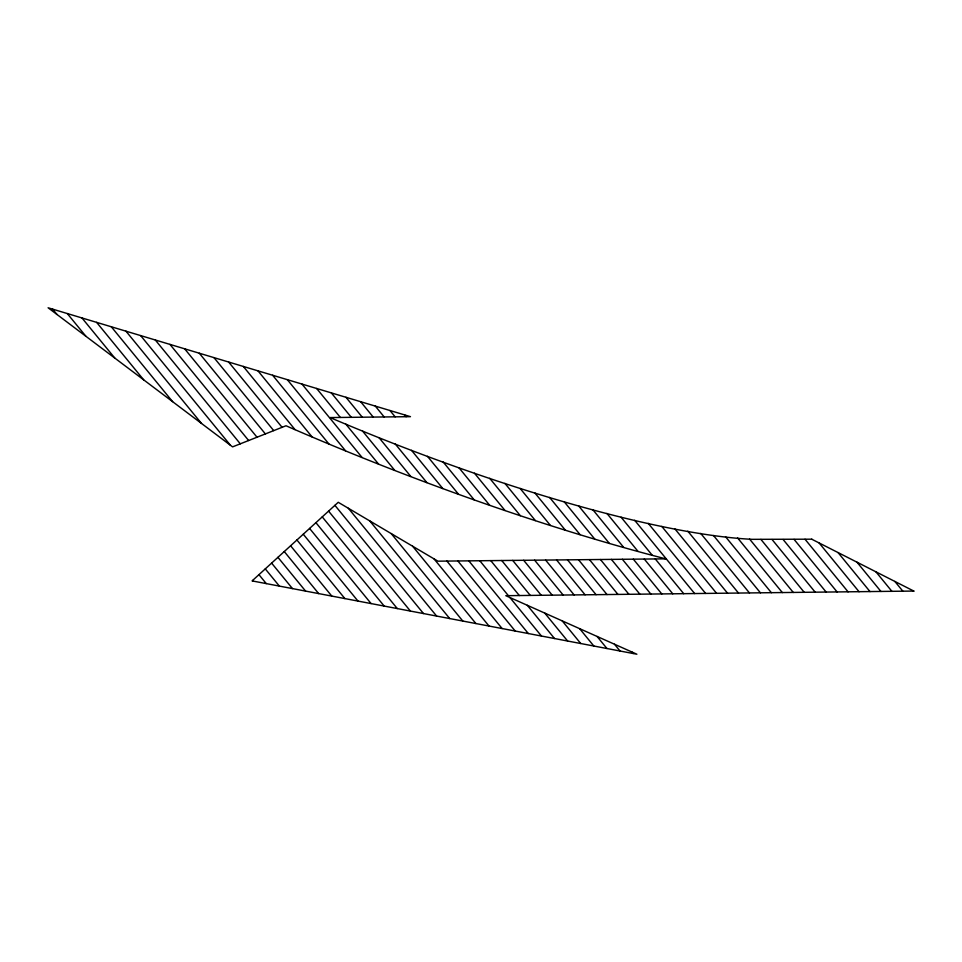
<?xml version="1.0" encoding="UTF-8"?>
<svg xmlns="http://www.w3.org/2000/svg" width="962" height="962" viewBox="0 0 962 962"><rect width="100%" height="100%" fill="white"/><g stroke="black" fill="none" stroke-linecap="round" stroke-linejoin="round"><path stroke-width="1.44" d="M811.82 539.189L752.308 539.333A437.169 85.666 21.6 0 1 330.098 417.568L410.461 416.666L48.1 307.78L232.576 446.873L286.015 425.769A563.275 110.377 21.6 0 0 665.692 558.838L437.926 561.171L338.239 502.296L252.104 580.904L636.88 654.22L505.808 595.694L913.804 591.065M811.724 539.189L913.9 591.113M894.864 581.433L902.885 591.233M875.925 571.813L891.93 591.365M856.974 562.181L880.964 591.486M838.034 552.561L870.009 591.606M819.095 542.929L859.054 591.726M805.038 539.261L848.087 591.858M794.071 539.381L837.132 591.979M783.116 539.502L826.178 592.099M772.065 539.514L815.223 592.219M760.93 539.417L804.256 592.351M749.578 539.069L793.301 592.472M737.553 537.89L782.346 592.592M725.528 536.712L771.38 592.712M713.503 535.521L760.425 592.832M700.697 533.393L749.47 592.965M687.818 531.168L738.515 593.085M674.939 528.944L727.549 593.205M661.796 526.394L716.594 593.326M648.232 523.34L705.639 593.458M634.667 520.286L694.672 593.578M621.103 517.219L652.152 555.134M655.266 558.946L683.717 593.698M606.938 513.419L637.89 551.238M644.299 559.066L672.763 593.819M592.76 509.619L623.641 547.342M633.333 559.175L661.808 593.951M578.583 505.808L609.391 543.446M622.366 559.283L650.841 594.071M564.309 501.887L594.756 539.069M611.399 559.391L639.886 594.191M549.591 497.414L580.086 534.656M600.432 559.511L628.932 594.312M534.872 492.941L565.415 530.242M589.465 559.619L617.965 594.432M520.153 488.468L550.408 525.42M578.499 559.728L607.01 594.564M504.93 483.381L535.389 520.586M567.532 559.848L596.055 594.684M489.706 478.294L520.346 515.716M556.565 559.956L585.088 594.805M631.926 652.008L633.152 653.511M474.47 473.208L505.002 510.485M545.598 560.064L574.134 594.925M614.49 644.227L620.045 651.009M458.958 467.76L489.658 505.254M534.631 560.185L563.179 595.057M597.065 636.435L606.95 648.508M404.641 414.911L406.108 416.714M443.217 462.037L474.17 499.843M523.665 560.293L552.224 595.177M579.629 628.655L593.843 646.019M389.971 410.509L395.154 416.835M427.477 456.325L458.489 494.203M512.698 560.401L541.257 595.298M562.205 620.875L580.735 643.518M375.3 406.096L384.199 416.967M411.532 450.348L442.809 488.564M501.731 560.521L530.303 595.418M544.769 613.095L567.64 641.029M360.642 401.695L373.232 417.087M395.262 443.987L426.875 482.599M490.764 560.63L519.348 595.55M527.344 605.314L554.533 638.527M345.971 397.282L362.277 417.207M378.992 437.626L410.786 476.455M479.785 560.738L508.381 595.67M509.908 597.534L541.438 636.026M331.301 392.881L351.322 417.328M362.566 431.072L394.697 470.31M468.819 560.858L528.33 633.537M316.63 388.468L340.368 417.448M345.803 424.098L378.607 464.165M457.852 560.966L515.223 631.036M301.972 384.066L362.061 457.455M446.885 561.074L502.128 628.535M287.301 379.653L345.49 450.733M434.006 558.85L489.021 626.046M272.631 375.252L328.92 443.999M412.602 546.212L475.913 623.544M257.96 370.839L312.013 436.856M391.185 533.561L462.818 621.055M243.302 366.438L295.021 429.605M369.769 520.911L449.711 618.554M228.631 362.025L282.082 427.32M348.364 508.273L436.604 616.053M213.961 357.623L273.725 430.615M334.908 505.339L423.508 613.564M199.29 353.21L265.368 433.922M328.571 511.111L410.401 611.062M184.632 348.809L257.01 437.217M322.246 516.895L397.294 608.561M169.961 344.396L248.653 440.524M315.909 522.667L384.199 606.072M155.291 339.995L240.296 443.819M309.584 528.439L371.091 603.571M140.632 335.582L230.399 445.226M303.258 534.223L357.984 601.082M125.962 331.181L201.491 423.436M296.921 539.995L344.889 598.58M111.291 326.767L172.595 401.647M290.596 545.779L331.782 596.079M96.621 322.366L143.699 379.87M284.259 551.551L318.675 593.59M81.962 317.953L114.803 358.08M277.934 557.323L305.579 591.089M67.292 313.552L85.907 336.291M271.609 563.107L292.472 588.588M52.621 309.139L57.011 314.502M265.271 568.879L279.365 586.098M258.946 574.651L266.27 583.597M252.609 580.435L253.162 581.096"/></g></svg>
